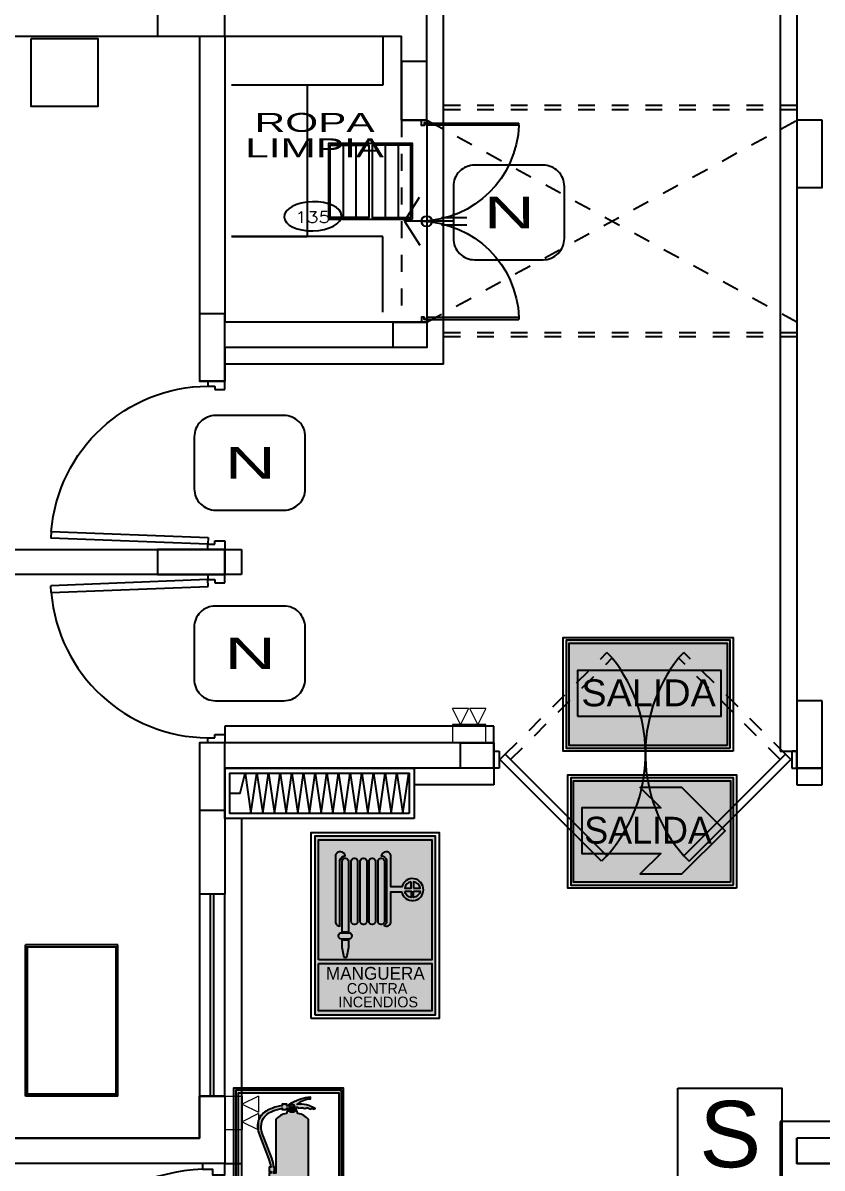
# Model space of a CAD drawing. Header units: millimetres. Extents: x 791 to 2661, y 209 to 602.
# Drawn here: x 1170.78 to 1175.53, y 485.25 to 492.06 of the extents above; entities that cross this region are included whole.
import ezdxf
from ezdxf.enums import TextEntityAlignment as Align

# ---------------------------------------------------------------- set-up
doc = ezdxf.new("R2010")
doc.units = ezdxf.units.MM
doc.header["$LTSCALE"] = 0.1
for name, pattern in [('DASHED2', [9.525, 6.35, -3.175]), ('HIDDEN', [9.525, 6.35, -3.175]), ('TRAZOS2', [0.375, 0.25, -0.125])]:
    doc.linetypes.add(name, pattern=pattern)
for name, color, linetype in [('01', 1, 'Continuous'), ('02', 8, 'Continuous'), ('03', 8, 'Continuous'), ('06', 1, 'Continuous'), ('1TEXTO-05', 5, 'Continuous'), ('BRIGADAS', 8, 'TRAZOS2'), ('CIRCUITO DE SALIDA', 8, 'Continuous'), ('COLUMNAS', 1, 'Continuous'), ('Equipamiento', 1, 'Continuous'), ('IE-ALUM', 4, 'Continuous'), ('LETRERO SEGURIDAD', 86, 'Continuous'), ('MARCO_FONDO_NEGRO', 7, 'Continuous'), ('N-AMB', 2, 'Continuous'), ('Pisos', 253, 'Continuous'), ('Proyecciones', 9, 'HIDDEN'), ('Puertas', 1, 'Continuous'), ('S LETRERO', 255, 'Continuous'), ('SEÑAL_FONDO_FIGURAS', 254, 'Continuous'), ('SEÑAL_FONDO_NEGRO', 7, 'Continuous'), ('SEÑAL_FONDO_ROJO', 242, 'Continuous'), ('SEÑAL_FONDO_VERDE', 86, 'Continuous'), ('SEÑALES', 1, 'Continuous'), ('señalizacion', 1, 'Continuous'), ('Ventana alta', 1, 'DASHED2')]:
    doc.layers.add(name, color=color, linetype=linetype)
doc.layers.add('layer2', color=2, linetype='Continuous', lineweight=20)
doc.layers.add('LINEA 01', color=8, linetype='Continuous', lineweight=13)
doc.styles.add('0', font='romans.SHX', dxfattribs={"width": 1.5})
doc.styles.add('franklin gothic medium', font='framd.ttf')
doc.styles.add('ROMANS', font='', dxfattribs={"oblique": 1, "height": 0.075})
doc.styles.add('TEXTO TITULOS', font='', dxfattribs={"height": 0.12})
doc.styles.get('ROMANS').set_extended_font_data('Arial')
doc.styles.get('TEXTO TITULOS').set_extended_font_data('Arial')

# ---------------------------------------------------------------- blocks, each defined once
blk = doc.blocks.new('A$C0E812A79')
at = {"layer": 'Puertas', "linetype": 'TRAZOS2', "ltscale": 3}
for p, q in [((0.0668, -0.0182, 0.005), (0.671, 0.5859, 0.005)), ((0.0986, -0.05, 0.005), (0.7028, 0.5541, 0.005)), ((1.7014, -0.05, 0.005), (1.0972, 0.5541, 0.005)), ((1.7332, -0.0182, 0.005), (1.129, 0.5859, 0.005))]:
    blk.add_line(p, q, dxfattribs=at)
at = {"layer": 'Puertas'}
for p, q in [((0.7028, 0.5541, 0.005), (0.671, 0.5859, 0.005)), ((1.0972, 0.5541, 0.005), (1.129, 0.5859, 0.005))]:
    blk.add_line(p, q, dxfattribs=at)
at = {"layer": 'Puertas', "ltscale": 3}
for p, q in [((0, -0.1), (0, 0)), ((0, 0), (0.03, 0)), ((0.03, 0), (0.03, -0.025)), ((1.8, 0), (1.77, 0)), ((1.77, 0), (1.77, -0.025)), ((1.8, -0.1), (1.8, 0)), ((0.03, -0.025), (0.03, -0.025)), ((0.03, -0.025), (0.03, -0.1)), ((0.035, -0.05, 0.005), (0.0668, -0.0182, 0.005)), ((0.6391, -0.6542, 0.005), (0.035, -0.05, 0.005)), ((0.0668, -0.0182, 0.005), (0.671, -0.6223, 0.005)), ((1.7332, -0.0182, 0.005), (1.129, -0.6223, 0.005)), ((1.1609, -0.6542, 0.005), (1.765, -0.05, 0.005)), ((1.765, -0.05, 0.005), (1.7332, -0.0182, 0.005)), ((1.77, -0.025), (1.77, -0.025)), ((1.77, -0.025), (1.77, -0.1)), ((0.03, -0.1), (0, -0.1)), ((1.77, -0.1), (1.8, -0.1)), ((0.671, -0.6223, 0.005), (0.6391, -0.6542, 0.005)), ((1.129, -0.6223, 0.005), (1.1609, -0.6542, 0.005))]:
    blk.add_line(p, q, dxfattribs=at)
at = {"layer": 'Puertas'}
for centre, start, end in [((-0.017, -0.0151, 0.015), 318.56511, 38.33834), ((1.817, -0.0151, 0.015), 141.66166, 221.43489)]:
    blk.add_arc(centre, 0.9176, start, end, dxfattribs=at)
blk = doc.blocks.new('A$C381B24D8')
at = {"layer": 'Puertas'}
blk.add_lwpolyline([(0.07, 0.1), (0.07, 0.95), (0.025, 0.95), (0.025, 0.1)], close=True, dxfattribs=at)
for points in [[(0, 0.1), (0.025, 0.1), (0.025, 0.055), (0.05, 0.055), (0.05, 0), (0, 0)], [(0.9, 0.1), (0.875, 0.1), (0.875, 0.055), (0.85, 0.055), (0.85, 0), (0.9, 0)]]:
    blk.add_lwpolyline(points, dxfattribs=at)
blk.add_arc((-0.0292, 0.0499), 0.9056, 3.1739, 83.7111, dxfattribs=at)
blk = doc.blocks.new('A$C75F00277')
at = {"layer": 'Puertas'}
for p, q in [((0, 0.95), (0, 1)), ((0, 1), (0.1, 1)), ((0.06, 0.97), (0.06, 0.95)), ((0.1, 0.97), (0.06, 0.97)), ((0.1, 1), (0.1, 0.97)), ((0.06, 0.95), (0, 0.95)), ((1.0317, 0.106), (0.0985, 0.07)), ((0.0985, 0.07), (0.1, 0.03)), ((1.0317, 0.106), (1.0333, 0.066)), ((0, 0.05), (0, 0)), ((0.06, 0.05), (0, 0.05)), ((0, 0), (0.1, 0)), ((0.06, 0.03), (0.06, 0.05)), ((0.1, 0.03), (0.06, 0.03)), ((0.1, 0.03), (1.0333, 0.066)), ((0.1, 0), (0.1, 0.03))]:
    blk.add_line(p, q, dxfattribs=at)
blk.add_arc((0.0923, 0.0274), 0.9427, 4.78175, 89.53472, dxfattribs=at)
blk = doc.blocks.new('puerta closet')
at = {"layer": 'Puertas'}
for p, q in [((1013.3278, 613.6709), (1013.3157, 613.6709)), ((1013.3157, 613.6709), (1013.3157, 613.121)), ((1013.3278, 613.1209), (1013.3278, 613.6709)), ((1014.4702, 613.1209), (1014.4702, 613.6709)), ((1014.4702, 613.6709), (1014.4823, 613.6709)), ((1014.4823, 613.6709), (1014.4823, 613.121)), ((1013.3278, 613.1209), (1013.3157, 613.1209)), ((1014.4702, 613.1209), (1014.4823, 613.1209))]:
    blk.add_line(p, q, dxfattribs=at)
for points in [[(1013.299, 613.6992), (1013.299, 613.6685), (1013.3141, 613.6685), (1013.3141, 613.6841), (1013.3293, 613.6841), (1013.3293, 613.6992)], [(1014.499, 613.6992), (1014.499, 613.6685), (1014.4838, 613.6685), (1014.4838, 613.6841), (1014.4687, 613.6841), (1014.4687, 613.6992)]]:
    blk.add_lwpolyline(points, close=True, dxfattribs=at)
for centre, start, end in [((1013.3063, 613.7134), 272.07734, 358.6307), ((1014.4917, 613.7134), 181.3693, 267.92266)]:
    blk.add_arc(centre, 0.5929, start, end, dxfattribs=at)
blk = doc.blocks.new('MA-48')
for p, q in [((-0.215, -0.0867), (0.215, -0.0867)), ((-0.215, -0.1633), (0.215, -0.1633)), ((-0.215, -0.3367), (0.215, -0.3367)), ((-0.215, -0.4133), (0.215, -0.4133))]:
    blk.add_line(p, q)
at = {"linetype": 'Continuous'}
for points in [[(0.225, 0), (-0.225, 0), (-0.225, -0.5), (0.225, -0.5)], [(0.215, -0.01), (-0.215, -0.01), (-0.215, -0.24), (0.215, -0.24)], [(-0.215, -0.49), (-0.215, -0.26), (0.215, -0.26), (0.215, -0.49)]]:
    blk.add_lwpolyline(points, close=True, dxfattribs=at)
blk = doc.blocks.new('A$C1A0C11C4')
at = {"layer": 'Equipamiento'}
blk.add_blockref('MA-48', (0.225, 0.5), dxfattribs=at)
blk = doc.blocks.new('A$C7EB27A5C')
at = {"layer": 'Equipamiento'}
for p, q in [((0, 0.55), (0.9, 0.55)), ((0, 0), (0, 0.55)), ((0.015, 0.55), (0.015, 0)), ((0.885, 0), (0.885, 0.55)), ((0.9, 0), (0.9, 0.55)), ((0.885, 0.54), (0.015, 0.54)), ((0, 0), (0.9, 0)), ((0.015, 0.01), (0.885, 0.01))]:
    blk.add_line(p, q, dxfattribs=at)
blk = doc.blocks.new('manguera contra incendios')
at = {"layer": 'SEÑAL_FONDO_FIGURAS'}
h = blk.add_hatch(color=7, dxfattribs=at)
h.paths.add_polyline_path([(760.957, 450.268), (759.542, 450.268), (759.542, 448.171), (760.957, 448.171)])
h.paths.add_polyline_path([(760.914, 448.814), (759.586, 448.814), (759.586, 450.225), (760.914, 450.225)], flags=16)
h.paths.add_polyline_path([(760.914, 448.771), (760.914, 448.215), (759.586, 448.215), (759.586, 448.771)], flags=16)
h = blk.add_hatch(color=7, dxfattribs=at)
h.paths.add_polyline_path([(760.563, 449.671), (760.435, 449.671), (760.435, 450.044, 0.776631), (760.322, 450.035, -0.320208), (760.385, 449.986), (760.385, 449.267, -0.215578), (760.357, 449.219, 0.507053), (760.435, 449.252), (760.435, 449.614), (760.562, 449.614, 8.922745)])
h.paths.add_polyline_path([(760.597, 449.623), (760.675, 449.623), (760.675, 449.548, -0.322484)], flags=16)
h.paths.add_polyline_path([(760.597, 449.656, -0.322484), (760.675, 449.731), (760.675, 449.656)], flags=16)
h.paths.add_polyline_path([(760.702, 449.623), (760.779, 449.623, -0.322484), (760.702, 449.548)], flags=16)
h.paths.add_polyline_path([(760.702, 449.656), (760.702, 449.731, -0.322484), (760.779, 449.656)], flags=16)
h.paths.add_polyline_path([(760.36, 449.973, 0.414214), (760.326, 450.008), (760.319, 450.008, 0.414214), (760.284, 449.973), (760.284, 449.265, 0.414214), (760.319, 449.23), (760.326, 449.23, 0.414214), (760.36, 449.265)])
h.paths.add_polyline_path([(760.255, 449.973, 0.414214), (760.22, 450.008), (760.214, 450.008, 0.414214), (760.179, 449.973), (760.179, 449.265, 0.414214), (760.214, 449.23), (760.22, 449.23, 0.414214), (760.255, 449.265)])
h.paths.add_polyline_path([(760.152, 449.973, 0.414214), (760.117, 450.008), (760.111, 450.008, 0.414214), (760.076, 449.973), (760.076, 449.265, 0.414214), (760.111, 449.23), (760.117, 449.23, 0.414214), (760.152, 449.265)])
h.paths.add_polyline_path([(760.045, 449.973, 0.414214), (760.01, 450.008), (760.003, 450.008, 0.414214), (759.969, 449.973), (759.969, 449.265, 0.414214), (760.003, 449.23), (760.01, 449.23, 0.414214), (760.045, 449.265)])
h.paths.add_polyline_path([(759.938, 449.973, 0.414214), (759.903, 450.008), (759.896, 450.008, 0.414214), (759.862, 449.973), (759.862, 449.142), (759.938, 449.142)])
h.paths.add_polyline_path([(759.837, 449.986, -0.320208), (759.9, 450.035, 0.776631), (759.786, 450.044), (759.786, 449.252, 0.342223), (759.837, 449.212)])
h.paths.add_polyline_path([(759.975, 449.093), (759.975, 449.1, 0.414214), (759.94, 449.134), (759.857, 449.134, 0.414214), (759.822, 449.1), (759.822, 449.093, 0.414214), (759.857, 449.058), (759.94, 449.058, 0.414214)])
h.paths.add_polyline_path([(759.938, 449.052), (759.862, 449.052), (759.862, 448.962), (759.886, 448.844), (759.913, 448.844), (759.938, 448.962)])
at = {"layer": 'SEÑAL_FONDO_ROJO'}
h = blk.add_hatch(color=254, dxfattribs=at)
h.paths.add_polyline_path([(760.914, 450.225), (759.586, 450.225), (759.586, 448.814), (760.914, 448.814)])
h.paths.add_polyline_path([(760.435, 450.044), (760.435, 449.671), (760.563, 449.671, -8.922745), (760.562, 449.614), (760.435, 449.614), (760.435, 449.252, -0.507053), (760.357, 449.219, 0.215578), (760.385, 449.267), (760.385, 449.986, 0.320208), (760.322, 450.035, -0.776631)], flags=16)
h.paths.add_polyline_path([(760.36, 449.973), (760.36, 449.265, -0.414214), (760.326, 449.23), (760.319, 449.23, -0.414214), (760.284, 449.265), (760.284, 449.973, -0.414214), (760.319, 450.008), (760.326, 450.008, -0.414214)], flags=16)
h.paths.add_polyline_path([(760.675, 449.731), (760.675, 449.656), (760.597, 449.656, -0.322484)], flags=0)
h.paths.add_polyline_path([(760.702, 449.731, -0.322484), (760.779, 449.656), (760.702, 449.656)], flags=0)
h.paths.add_polyline_path([(760.255, 449.973), (760.255, 449.265, -0.414214), (760.22, 449.23), (760.214, 449.23, -0.414214), (760.179, 449.265), (760.179, 449.973, -0.414214), (760.214, 450.008), (760.22, 450.008, -0.414214)], flags=16)
h.paths.add_polyline_path([(760.675, 449.623), (760.675, 449.548, -0.322484), (760.597, 449.623)], flags=0)
h.paths.add_polyline_path([(760.702, 449.623), (760.779, 449.623, -0.322484), (760.702, 449.548)], flags=0)
h.paths.add_polyline_path([(760.152, 449.973), (760.152, 449.265, -0.414214), (760.117, 449.23), (760.111, 449.23, -0.414214), (760.076, 449.265), (760.076, 449.973, -0.414214), (760.111, 450.008), (760.117, 450.008, -0.414214)], flags=16)
h.paths.add_polyline_path([(760.045, 449.973), (760.045, 449.265, -0.414214), (760.01, 449.23), (760.003, 449.23, -0.414214), (759.969, 449.265), (759.969, 449.973, -0.414214), (760.003, 450.008), (760.01, 450.008, -0.414214)], flags=16)
h.paths.add_polyline_path([(759.938, 449.973), (759.938, 449.142), (759.862, 449.142), (759.862, 449.973, -0.414214), (759.896, 450.008), (759.903, 450.008, -0.414214)], flags=16)
h.paths.add_polyline_path([(759.9, 450.035, 0.320208), (759.837, 449.986), (759.837, 449.212, -0.342223), (759.786, 449.252), (759.786, 450.044, -0.776631)], flags=16)
h.paths.add_polyline_path([(759.975, 449.1), (759.975, 449.093, -0.414214), (759.94, 449.058), (759.857, 449.058, -0.414214), (759.822, 449.093), (759.822, 449.1, -0.414214), (759.857, 449.134), (759.94, 449.134, -0.414214)], flags=16)
h.paths.add_polyline_path([(759.938, 449.052), (759.938, 448.962), (759.913, 448.844), (759.886, 448.844), (759.862, 448.962), (759.862, 449.052)], flags=16)
blk.add_hatch(color=254, dxfattribs=at).paths.add_polyline_path([(760.914, 448.771), (759.586, 448.771), (759.586, 448.215), (760.914, 448.215)])
at = {"layer": 'MARCO_FONDO_NEGRO', "color": 7}
blk.add_lwpolyline([(759.499, 448.128), (759.499, 450.312), (761.001, 450.312), (761.001, 448.128)], close=True, dxfattribs=at)
at = {"layer": 'SEÑAL_FONDO_FIGURAS', "color": 7}
blk.add_line((759.896, 450.008), (759.903, 450.008), dxfattribs=at)
for points in [[(759.542, 448.171), (760.957, 448.171), (760.957, 450.268), (759.542, 450.268)], [(759.586, 448.814), (759.586, 450.225), (760.914, 450.225), (760.914, 448.814)], [(759.586, 448.814), (759.586, 450.225), (760.914, 450.225), (760.914, 448.814)], [(759.938, 449.052), (759.938, 448.962), (759.913, 448.844), (759.886, 448.844), (759.862, 448.962), (759.862, 449.052)], [(759.586, 448.771), (760.914, 448.771), (760.914, 448.215), (759.586, 448.215)], [(759.586, 448.771), (760.914, 448.771), (760.914, 448.215), (759.586, 448.215)]]:
    blk.add_lwpolyline(points, close=True, dxfattribs=at)
for points in [[(759.837, 449.986, -0.320208), (759.9, 450.035, 0.776631), (759.786, 450.044), (759.786, 449.252, 0.342223), (759.837, 449.212)], [(760.003, 450.008), (760.01, 450.008, -0.414214), (760.045, 449.973), (760.045, 449.265, -0.414214), (760.01, 449.23), (760.003, 449.23, -0.414214), (759.969, 449.265), (759.969, 449.973, -0.414214)], [(760.111, 450.008), (760.117, 450.008, -0.414214), (760.152, 449.973), (760.152, 449.265, -0.414214), (760.117, 449.23), (760.111, 449.23, -0.414214), (760.076, 449.265), (760.076, 449.973, -0.414214)], [(760.214, 450.008), (760.22, 450.008, -0.414214), (760.255, 449.973), (760.255, 449.265, -0.414214), (760.22, 449.23), (760.214, 449.23, -0.414214), (760.179, 449.265), (760.179, 449.973, -0.414214)], [(760.319, 450.008), (760.326, 450.008, -0.414214), (760.36, 449.973), (760.36, 449.265, -0.414214), (760.326, 449.23), (760.319, 449.23, -0.414214), (760.284, 449.265), (760.284, 449.973, -0.414214)], [(760.675, 449.731, 0.322484), (760.597, 449.656), (760.675, 449.656)], [(760.702, 449.656), (760.779, 449.656, 0.322484), (760.702, 449.731)], [(760.597, 449.623), (760.675, 449.623), (760.675, 449.548, -0.322484)], [(760.702, 449.623), (760.779, 449.623, -0.322484), (760.702, 449.548)], [(759.975, 449.1), (759.975, 449.093, -0.414214), (759.94, 449.058), (759.857, 449.058, -0.414214), (759.822, 449.093), (759.822, 449.1, -0.414214), (759.857, 449.134), (759.94, 449.134, -0.414214)]]:
    blk.add_lwpolyline(points, format="xyb", close=True, dxfattribs=at)
for points in [[(759.903, 450.008, -0.414214), (759.938, 449.973), (759.938, 449.142), (759.862, 449.142), (759.862, 449.973)], [(760.562, 449.614, 8.922745), (760.563, 449.671), (760.435, 449.671), (760.435, 450.044, 0.776631), (760.322, 450.035, -0.320208), (760.385, 449.986), (760.385, 449.267, -0.215578), (760.357, 449.219, 0.507053), (760.435, 449.252), (760.435, 449.614), (760.563, 449.614)]]:
    blk.add_lwpolyline(points, format="xyb", dxfattribs=at)
blk.add_arc((759.896, 449.973), 0.0346, 90, 180, dxfattribs=at)
at = {"layer": 'SEÑAL_FONDO_FIGURAS', "color": 7, "style": 'franklin gothic medium'}
for s, height, p in [('MANGUERA', 0.1501, (759.673, 448.582)), ('CONTRA', 0.1258, (759.918, 448.417)), ('INCENDIOS', 0.1258, (759.819, 448.258))]:
    blk.add_text(s, height=height, dxfattribs=at).set_placement(p)
blk = doc.blocks.new('SAL4')
at = {"layer": 'SEÑAL_FONDO_FIGURAS'}
h = blk.add_hatch(color=256, dxfattribs=at)
h.paths.add_polyline_path([(845.8129, 731.0212), (845.8129, 731.4968), (846.5341, 731.4968), (846.5341, 731.0212)])
h.paths.add_polyline_path([(846.5211, 731.0343), (846.5211, 731.4837), (845.8259, 731.4837), (845.8259, 731.0343)], flags=16)
h.paths.add_polyline_path([(846.3999, 731.1488), (845.9025, 731.1488), (845.9025, 731.3815), (846.3999, 731.3815)], flags=8)
blk.add_hatch(color=256, dxfattribs=at).paths.add_polyline_path([(846.4952, 731.3638), (845.8624, 731.3638), (845.8624, 731.1627), (846.4952, 731.1627)])
at = {"layer": 'SEÑAL_FONDO_VERDE'}
h = blk.add_hatch(color=256, dxfattribs=at)
h.paths.add_polyline_path([(846.5211, 731.4837), (845.8259, 731.4837), (845.8259, 731.0343), (846.5211, 731.0343)])
h.paths.add_polyline_path([(846.4952, 731.3638), (846.4952, 731.1627), (845.8624, 731.1627), (845.8624, 731.3638)], flags=16)
at = {"layer": 'MARCO_FONDO_NEGRO'}
blk.add_lwpolyline([(846.5471, 731.0082), (845.7999, 731.0082), (845.7999, 731.5098), (846.5471, 731.5098)], close=True, dxfattribs=at)
at = {"layer": 'SEÑAL_FONDO_FIGURAS'}
blk.add_lwpolyline([(846.5341, 731.0212), (846.5341, 731.4968), (845.8129, 731.4968), (845.8129, 731.0212)], close=True, dxfattribs=at)
at = {"layer": 'SEÑAL_FONDO_NEGRO'}
blk.add_lwpolyline([(846.5211, 731.0343), (845.8259, 731.0343), (845.8259, 731.4837), (846.5211, 731.4837)], close=True, dxfattribs=at)
at = {"layer": 'SEÑAL_FONDO_VERDE'}
blk.add_lwpolyline([(845.8624, 731.1627), (846.4952, 731.1627), (846.4952, 731.3638), (845.8624, 731.3638)], close=True, dxfattribs=at)
at = {"layer": 'SEÑAL_FONDO_VERDE', "style": 'franklin gothic medium', "width": 1.05}
blk.add_text('SALIDA', height=0.11849, dxfattribs=at).set_placement((845.8794, 731.2063))
blk = doc.blocks.new('A$C4F586106')
at = {"layer": 'SEÑAL_FONDO_FIGURAS'}
h = blk.add_hatch(color=256, dxfattribs=at)
h.paths.add_polyline_path([(1.092, 0.238), (0.029, 0.238), (0.029, 1.85), (1.092, 1.85)])
h.paths.add_polyline_path([(1.063, 1.821), (0.058, 1.821), (0.058, 0.267), (1.063, 0.267)], flags=16)
h.paths.add_polyline_path([(0.807, 1.55), (0.807, 0.438), (0.287, 0.438), (0.287, 1.55)], flags=8)
blk.add_hatch(color=256, dxfattribs=at).paths.add_polyline_path([(0.553, 1.768), (0.126, 1.339), (0.126, 0.925), (0.327, 1.132), (0.327, 0.349), (0.553, 0.349), (0.778, 0.349), (0.778, 1.132), (0.979, 0.925), (0.979, 1.339)])
at = {"layer": 'SEÑAL_FONDO_VERDE'}
h = blk.add_hatch(color=256, dxfattribs=at)
h.paths.add_polyline_path([(0.058, 0.267), (0.058, 1.821), (1.063, 1.821), (1.063, 0.267)])
h.paths.add_polyline_path([(0.327, 0.349), (0.553, 0.349), (0.778, 0.349), (0.778, 1.132), (0.979, 0.925), (0.979, 1.339), (0.553, 1.768), (0.126, 1.339), (0.126, 0.925), (0.327, 1.132)], flags=16)
at = {"layer": 'MARCO_FONDO_NEGRO'}
blk.add_lwpolyline([(1.121, 1.879), (1.121, 0.209), (0, 0.209), (0, 1.879)], close=True, dxfattribs=at)
at = {"layer": 'SEÑAL_FONDO_FIGURAS'}
blk.add_lwpolyline([(1.092, 1.85), (0.029, 1.85), (0.029, 0.238), (1.092, 0.238)], close=True, dxfattribs=at)
at = {"layer": 'SEÑAL_FONDO_NEGRO'}
blk.add_lwpolyline([(1.063, 1.821), (1.063, 0.267), (0.058, 0.267), (0.058, 1.821)], close=True, dxfattribs=at)
at = {"layer": 'SEÑAL_FONDO_VERDE'}
for points in [[(1.063, 1.821), (1.063, 0.267), (0.058, 0.267), (0.058, 1.821)], [(0.553, 0.349), (0.778, 0.349), (0.778, 1.132), (0.979, 0.925), (0.979, 1.339), (0.553, 1.768), (0.126, 1.339), (0.126, 0.925), (0.327, 1.132), (0.327, 0.349)], [(0.553, 0.349), (0.778, 0.349), (0.778, 1.132), (0.979, 0.925), (0.979, 1.339), (0.553, 1.768), (0.126, 1.339), (0.126, 0.925), (0.327, 1.132), (0.327, 0.349)]]:
    blk.add_lwpolyline(points, close=True, dxfattribs=at)
at = {"layer": 'SEÑAL_FONDO_VERDE', "style": 'franklin gothic medium'}
blk.add_text('SALIDA', height=0.2658, rotation=90, dxfattribs=at).set_placement((0.681, 0.372))
blk = doc.blocks.new('SEG')
at = {"layer": 'LETRERO SEGURIDAD'}
h = blk.add_hatch(color=2, dxfattribs=at)
h.dxf.hatch_style = 2
h.paths.add_polyline_path([(0.276, 1.037), (0, 1.037), (0, 0.651)])
h = blk.add_hatch(color=2, dxfattribs=at)
h.dxf.hatch_style = 2
h.paths.add_polyline_path([(0.592, 0.894), (0.695, 1.037), (0.479, 1.037), (0.377, 0.894)])
h = blk.add_hatch(color=2, dxfattribs=at)
h.dxf.hatch_style = 2
h.paths.add_polyline_path([(0.996, 0.894), (1.098, 1.037), (0.898, 1.037), (0.795, 0.894)])
h = blk.add_hatch(color=2, dxfattribs=at)
h.dxf.hatch_style = 2
h.paths.add_polyline_path([(1.411, 0.894), (1.514, 1.037), (1.302, 1.037), (1.199, 0.894)])
h = blk.add_hatch(color=2, dxfattribs=at)
h.dxf.hatch_style = 2
h.paths.add_polyline_path([(1.441, 0.274), (1.723, 0.669), (1.723, 1.037), (1.717, 1.037), (1.441, 0.651)])
h = blk.add_hatch(color=2, dxfattribs=at)
h.dxf.hatch_style = 2
h.paths.add_polyline_path([(0, 0.367), (0, 0.066), (0.242, 0.405), (0.242, 0.706)])
h = blk.add_hatch(color=2, dxfattribs=at)
h.dxf.hatch_style = 2
h.paths.add_polyline_path([(1.448, 0), (1.723, 0), (1.723, 0.385)])
h = blk.add_hatch(color=2, dxfattribs=at)
h.dxf.hatch_style = 2
h.paths.add_polyline_path([(0.518, 0.226), (0.318, 0.226), (0.156, 0), (0.357, 0)])
h = blk.add_hatch(color=2, dxfattribs=at)
h.dxf.hatch_style = 2
h.paths.add_polyline_path([(0.56, 0), (0.772, 0), (0.934, 0.226), (0.721, 0.226)])
h = blk.add_hatch(color=2, dxfattribs=at)
h.dxf.hatch_style = 2
h.paths.add_polyline_path([(0.976, 0), (1.245, 0), (1.406, 0.226), (1.137, 0.226)])
at = {"layer": 'LETRERO SEGURIDAD', "color": 2}
for p, q in [((0, 1.143), (1.723, 1.143)), ((0, 1.037), (0.276, 1.037)), ((0.276, 1.037), (0, 0.651)), ((0.479, 1.037), (0.377, 0.894)), ((0.479, 1.037), (0.695, 1.037)), ((0.695, 1.037), (0.592, 0.894)), ((0.898, 1.037), (0.795, 0.894)), ((0.898, 1.037), (1.098, 1.037)), ((1.098, 1.037), (0.996, 0.894)), ((1.302, 1.037), (1.199, 0.894)), ((1.302, 1.037), (1.514, 1.037)), ((1.514, 1.037), (1.411, 0.894)), ((1.717, 1.037), (1.441, 0.651)), ((1.717, 1.037), (1.723, 1.037)), ((0.242, 0.706), (0, 0.367)), ((1.723, 0.669), (1.441, 0.274)), ((0.242, 0.405), (0, 0.066)), ((1.723, 0.385), (1.448, 0)), ((0.318, 0.226), (0.156, 0)), ((0.518, 0.226), (0.357, 0)), ((0.721, 0.226), (0.56, 0)), ((0.934, 0.226), (0.772, 0)), ((1.137, 0.226), (0.976, 0)), ((1.406, 0.226), (1.245, 0))]:
    blk.add_line(p, q, dxfattribs=at)
for points in [[(0, 2.679), (1.723, 2.679), (1.723, 0), (0, 0)], [(0.242, 0.894), (1.441, 0.894), (1.441, 0.226), (0.242, 0.226)]]:
    blk.add_lwpolyline(points, close=True, dxfattribs=at)
at = {"layer": 'LINEA 01', "color": 2, "char_height": 0.14898, "width": 3.73895, "attachment_point": 1}
for s, insert in [('{\\fSwis721 Cn BT|b0|i0|c0|p34;ZONA SEGURA}', (0.273, 0.863)), ('{\\fSwis721 Cn BT|b0|i0|c0|p34;EN CASO}', (0.526, 0.654)), ('{\\fSwis721 Cn BT|b0|i0|c0|p34;DE SISMOS}', (0.415, 0.447))]:
    blk.add_mtext(s, dxfattribs=dict(at, insert=insert))
at = {"layer": 'S LETRERO', "color": 2, "style": 'TEXTO TITULOS'}
blk.add_text('S', height=1.101, dxfattribs=at).set_placement((0.356, 1.365))
blk = doc.blocks.new('A$C4DE02C67')
at = {"layer": 'SEÑALES', "color": 2}
blk.add_lwpolyline([(0.0844, 0), (0.3556, 0, 0.414214), (0.4399, 0.0844), (0.4399, 0.2906, 0.414214), (0.3556, 0.375), (0.0844, 0.375, 0.414214), (0, 0.2906), (0, 0.0844, 0.414214)], format="xyb", close=True, dxfattribs=at)
at = {"layer": 'SEÑALES', "color": 2, "style": 'ROMANS', "width": 1.6}
blk.add_attdef('N', text='', height=0.125, dxfattribs=at).set_placement((0.2219, 0.1875), align=Align.MIDDLE_CENTER)
blk = doc.blocks.new('A$C19FD3893')
at = {"layer": 'SEÑALES', "color": 2}
blk.add_blockref('A$C4DE02C67', (-0.22, -0.375), dxfattribs=at).add_auto_attribs({'N': 'N'})
blk = doc.blocks.new('LUZ EMERG DUO')
at = {"layer": 'layer2'}
for p, q in [((-0.1, 0.2), (-0.004, 0.2)), ((-0.1, 0.2), (-0.052, 0.104)), ((-0.052, 0.104), (-0.004, 0.2)), ((0.004, 0.2), (0.1, 0.2)), ((0.004, 0.2), (0.052, 0.104)), ((0.052, 0.104), (0.1, 0.2)), ((-0.1, 0.104), (0.1, 0.104)), ((-0.1, 0), (-0.1, 0.104)), ((0.1, 0.104), (0.1, 0)), ((0.1, 0), (-0.1, 0))]:
    blk.add_line(p, q, dxfattribs=at)
blk = doc.blocks.new('A$C039A1BB8')
at = {"layer": 'SEÑAL_FONDO_FIGURAS'}
h = blk.add_hatch(color=7, dxfattribs=at)
h.paths.add_polyline_path([(2.253, -0.048), (-0.062, -0.048), (-0.062, -2.353), (2.253, -2.353)])
h.paths.add_polyline_path([(2.193, -2.293), (-0.002, -2.293), (-0.002, -0.107), (2.193, -0.107)], flags=16)
h.paths.add_polyline_path([(1.533, -2.042, -0.414214), (1.391, -2.185), (0.956, -2.185, -0.414214), (0.813, -2.042), (0.813, -1.968), (0.669, -1.968), (0.669, -1.869), (0.704, -1.869), (0.704, -1.83), (0.672, -1.83), (0.672, -1.733), (0.707, -1.733, 0.083884), (0.652, -1.544), (0.441, -0.988, -0.214308), (0.466, -0.635, -0.167733), (0.703, -0.459, -0.097156), (0.957, -0.386), (0.957, -0.353), (1.054, -0.353), (1.054, -0.386), (1.087, -0.386, -0.303754), (1.174, -0.327, -0.115313), (1.572, -0.203), (1.574, -0.233, 0.177163), (1.283, -0.362, -0.189272), (1.675, -0.451), (1.641, -0.461, 0.309273), (1.607, -0.45), (1.559, -0.464, 0.291679), (1.496, -0.436), (1.45, -0.449, 0.202341), (1.367, -0.432), (1.321, -0.444, 0.390383), (1.269, -0.422, -0.914616), (1.081, -0.439), (1.054, -0.439), (1.054, -0.472), (0.957, -0.472), (0.957, -0.444, 0.074097), (0.745, -0.507, 0.17086), (0.525, -0.694, 0.207162), (0.55, -1.081), (0.73, -1.54, -0.083589), (0.764, -1.733), (0.789, -1.733), (0.789, -1.83), (0.762, -1.83), (0.762, -1.869), (0.813, -1.869), (0.813, -0.694, -0.204768), (1.046, -0.556, 0.117351), (1.081, -0.474, 0.582578), (1.267, -0.477, 0.113638), (1.301, -0.556, -0.204768), (1.533, -0.694)], flags=0)
h.paths.add_polyline_path([(1.192, -0.482), (1.174, -0.393), (1.156, -0.482, -6.735071)], flags=0)
at = {"layer": 'MARCO_FONDO_NEGRO'}
blk.add_lwpolyline([(-0.11, -2.4), (2.3, -2.4), (2.3, 0), (-0.11, 0)], close=True, dxfattribs=at)
at = {"layer": 'SEÑAL_FONDO_FIGURAS'}
for points in [[(-0.062, -2.353), (2.253, -2.353), (2.253, -0.048), (-0.062, -0.048)], [(-0.002, -2.293), (-0.002, -0.107), (2.193, -0.107), (2.193, -2.293)]]:
    blk.add_lwpolyline(points, close=True, dxfattribs=at)
for points in [[(1.081, -0.474, -0.117351), (1.046, -0.556, 0.204768), (0.813, -0.694), (0.813, -1.869), (0.762, -1.869), (0.762, -1.83), (0.789, -1.83), (0.789, -1.733), (0.764, -1.733, 0.083589), (0.73, -1.54), (0.55, -1.081, -0.207162), (0.525, -0.694, -0.17086), (0.745, -0.507, -0.074097), (0.957, -0.444), (0.957, -0.472), (1.054, -0.472), (1.054, -0.439), (1.081, -0.439, 0.914616), (1.269, -0.422, -0.390383), (1.321, -0.444), (1.367, -0.432, -0.202341), (1.45, -0.449), (1.496, -0.436, -0.291679), (1.559, -0.464), (1.607, -0.45, -0.309273), (1.641, -0.461), (1.675, -0.451, 0.189272), (1.283, -0.362, -0.177163), (1.574, -0.233), (1.572, -0.203, 0.115313), (1.174, -0.327, 0.303754), (1.087, -0.386), (1.054, -0.386), (1.054, -0.353), (0.957, -0.353), (0.957, -0.386, 0.097156), (0.703, -0.459, 0.167733), (0.466, -0.635, 0.214308), (0.441, -0.988), (0.652, -1.544, -0.083884), (0.707, -1.733), (0.672, -1.733), (0.672, -1.83), (0.704, -1.83), (0.704, -1.869), (0.669, -1.869), (0.669, -1.968), (0.813, -1.968), (0.813, -2.042, 0.414214), (0.956, -2.185), (1.391, -2.185, 0.414214), (1.533, -2.042), (1.533, -0.694, 0.204768), (1.301, -0.556, -0.113638), (1.267, -0.477, -0.582578)], [(1.174, -0.393), (1.192, -0.482, 6.735071), (1.156, -0.482)]]:
    blk.add_lwpolyline(points, format="xyb", close=True, dxfattribs=at)
blk = doc.blocks.new('matafuegos')
at = {"layer": 'señalizacion', "ltscale": 0.15, "xscale": 0.2710799999999836, "yscale": 0.2710799999999836, "zscale": 0.2710799999999836, "rotation": 90}
blk.add_blockref('A$C039A1BB8', (1280.5922, 513.7523), dxfattribs=at)

msp = doc.modelspace()

# ---------------------------------------------------------------- linework, layer by layer
at = {"layer": '01'}
for p, q in [((1173.3445, 490.8791), (1173.0491, 490.8791)), ((1171.8964, 485.6791), (1171.8964, 486.8791)), ((1171.9164, 485.6791), (1171.9164, 486.8791))]:
    msp.add_line(p, q, dxfattribs=at)
at = {"layer": '02'}
for p, q in [((1173.1814, 491.4791), (1173.1814, 490.2791)), ((1171.8314, 486.8791), (1171.8314, 485.6791)), ((1171.9814, 485.6791), (1171.9814, 486.8791))]:
    msp.add_line(p, q, dxfattribs=at)
at = {"layer": '02', "linetype": 'Continuous'}
msp.add_lwpolyline([(1173.0764, 487.3591), (1172.0114, 487.3591), (1172.0114, 487.5991), (1173.0764, 487.5991)], close=True, dxfattribs=at)
msp.add_lwpolyline([(1172.0114, 487.4791), (1172.0738, 487.4791), (1172.1016, 487.5991), (1172.1371, 487.3591), (1172.1711, 487.5991), (1172.2066, 487.3591), (1172.2405, 487.5991), (1172.2761, 487.3591), (1172.31, 487.5991), (1172.3455, 487.3591), (1172.3795, 487.5991), (1172.415, 487.3591), (1172.449, 487.5991), (1172.4845, 487.3591), (1172.5184, 487.5991), (1172.554, 487.3591), (1172.5879, 487.5991), (1172.6234, 487.3591), (1172.6574, 487.5991), (1172.6929, 487.3591), (1172.7269, 487.5991), (1172.7624, 487.3591), (1172.7964, 487.5991), (1172.8319, 487.3591), (1172.8658, 487.5991), (1172.9013, 487.3591), (1172.9353, 487.5991), (1172.9708, 487.3591), (1173.0048, 487.5991), (1173.0403, 487.3591), (1173.0743, 487.5991)], dxfattribs=at)
at = {"layer": '02'}
msp.add_circle((1173.1814, 490.8791), 0.0311, dxfattribs=at)
at = {"layer": '03'}
for p, q in [((1173.0491, 490.8791), (1173.1388, 491.0221)), ((1173.0491, 490.8791), (1173.1399, 490.7369)), ((1173.4196, 490.8999), (1173.2696, 490.9002)), ((1173.4195, 490.8558), (1173.2695, 490.8561))]:
    msp.add_line(p, q, dxfattribs=at)
at = {"layer": '03', "linetype": 'Continuous'}
msp.add_lwpolyline([(1173.1064, 487.3291), (1171.9814, 487.3291), (1171.9814, 487.6291), (1173.1064, 487.6291), (1173.1064, 487.3291)], dxfattribs=at)
at = {"layer": '06'}
for p, q in [((1175.3814, 494.2791), (1175.3814, 487.6291)), ((1173.1814, 491.4791), (1173.1814, 493.3291)), ((1166.4314, 491.9791), (1171.8314, 491.9791)), ((1171.8314, 491.9791), (1171.8314, 489.9291)), ((1171.9814, 491.9791), (1171.9814, 490.2791)), ((1171.9814, 491.9791), (1173.0314, 491.9791)), ((1173.0314, 491.4791), (1173.0314, 491.9791)), ((1173.1814, 491.4791), (1173.0314, 491.4791)), ((1173.1814, 490.2791), (1171.9814, 490.2791)), ((1173.1814, 490.2791), (1173.1814, 490.1291)), ((1171.9814, 490.1291), (1171.9814, 489.9291)), ((1173.1814, 490.1291), (1171.9814, 490.1291)), ((1171.9814, 489.9291), (1171.8314, 489.9291)), ((1166.4314, 488.9291), (1171.9814, 488.9291)), ((1171.9814, 488.9291), (1171.9814, 488.7791)), ((1171.9814, 488.7791), (1167.9314, 488.7791)), ((1171.8314, 487.7791), (1171.8314, 486.8791)), ((1173.5814, 487.7791), (1171.8314, 487.7791)), ((1173.5814, 487.6291), (1173.5814, 487.7791)), ((1171.9814, 487.6291), (1171.9814, 486.8791)), ((1173.5814, 487.6291), (1171.9814, 487.6291)), ((1175.5314, 487.6291), (1175.3814, 487.6291)), ((1171.9814, 486.8791), (1171.8314, 486.8791)), ((1171.8314, 485.6791), (1171.8314, 485.4291)), ((1171.9814, 485.6791), (1171.8314, 485.6791)), ((1171.9814, 485.6791), (1171.9814, 485.2791)), ((1171.8314, 485.4291), (1167.9314, 485.4291)), ((1178.3814, 485.4291), (1175.3814, 485.4291)), ((1175.3814, 485.2791), (1175.3814, 485.4291)), ((1171.9814, 485.2791), (1167.7814, 485.2791)), ((1178.3814, 485.2791), (1175.3814, 485.2791))]:
    msp.add_line(p, q, dxfattribs=at)
at = {"layer": 'COLUMNAS', "ltscale": 0.15}
for points in [[(1171.9814, 491.9791), (1171.9814, 492.1291), (1171.5814, 492.1291), (1171.5814, 491.9791)], [(1173.0314, 491.4791), (1173.1814, 491.4791), (1173.1814, 491.8291), (1173.0314, 491.8291)], [(1175.5314, 491.4791), (1175.3814, 491.4791), (1175.3814, 491.0791), (1175.5314, 491.0791)], [(1171.9814, 490.3291), (1171.8314, 490.3291), (1171.8314, 489.9291), (1171.9814, 489.9291)], [(1173.1814, 490.2791), (1173.1814, 490.1291), (1172.9814, 490.1291), (1172.9814, 490.2791)], [(1171.9814, 488.7791), (1171.9814, 488.9291), (1171.5814, 488.9291), (1171.5814, 488.7791)], [(1175.5314, 488.0291), (1175.3814, 488.0291), (1175.3814, 487.6291), (1175.5314, 487.6291)], [(1171.9814, 487.7791), (1171.8314, 487.7791), (1171.8314, 487.3791), (1171.9814, 487.3791)], [(1173.5814, 487.7791), (1173.5814, 487.6291), (1173.3814, 487.6291), (1173.3814, 487.7791)], [(1167.9314, 485.6791), (1167.9314, 485.4291), (1171.8314, 485.4291), (1171.8314, 485.6791), (1171.9814, 485.6791), (1171.9814, 485.2792), (1167.7814, 485.2792), (1167.7814, 485.6791)], [(1175.3814, 485.4291), (1175.3814, 485.2791), (1175.7814, 485.2791), (1175.7814, 485.4291)]]:
    msp.add_lwpolyline(points, close=True, dxfattribs=at)
at = {"layer": 'Equipamiento'}
for p, q in [((1172.9216, 491.9791), (1172.9216, 491.6884)), ((1172.9216, 491.6884), (1172.0216, 491.6884)), ((1172.4716, 491.6884), (1172.4716, 490.7884)), ((1172.0216, 490.7884), (1172.4716, 490.7884)), ((1172.9216, 490.7884), (1172.0216, 490.7884)), ((1172.9216, 490.3384), (1172.9216, 490.7884))]:
    msp.add_line(p, q, dxfattribs=at)
msp.add_lwpolyline([(1170.8293, 491.9632), (1170.8293, 491.5632), (1171.2293, 491.5632), (1171.2293, 491.9632)], close=True, dxfattribs=at)
at = {"layer": 'N-AMB', "ltscale": 0.5, "extrusion": (0, 0, -1)}
msp.add_ellipse((1172.5045, 490.9087), major_axis=(-0.1707, -0.0044), ratio=0.506987, dxfattribs=at)
at = {"layer": 'Pisos'}
for p, q in [((1175.2814, 494.2791), (1175.2814, 487.7292)), ((1173.2814, 490.0291), (1173.2814, 493.1291)), ((1173.2814, 490.0291), (1171.9814, 490.0291)), ((1171.9814, 488.9291), (1172.0814, 488.9291)), ((1172.0814, 488.9291), (1172.0814, 488.7791)), ((1172.0814, 488.7791), (1171.9814, 488.7791)), ((1173.5814, 487.8791), (1171.9814, 487.8791)), ((1171.9814, 487.8791), (1171.9814, 487.7791)), ((1173.5814, 487.7791), (1173.5814, 487.8791)), ((1175.2814, 487.7292), (1175.3814, 487.7292)), ((1173.5814, 487.6291), (1173.5814, 487.5291)), ((1175.3814, 487.6291), (1175.3814, 487.5291)), ((1175.5314, 487.5291), (1175.5314, 487.6291)), ((1173.5814, 487.5291), (1173.1064, 487.5291)), ((1175.3814, 487.5291), (1175.5314, 487.5291)), ((1172.0814, 487.3291), (1172.0814, 485.2791)), ((1175.2814, 485.5291), (1175.2814, 477.1791)), ((1178.3814, 485.5291), (1175.2814, 485.5291)), ((1171.9814, 485.2791), (1172.0814, 485.2791)), ((1172.0814, 485.2791), (1172.0814, 484.1791))]:
    msp.add_line(p, q, dxfattribs=at)
at = {"layer": 'Proyecciones', "linetype": 'DASHED2', "ltscale": 0.15}
msp.add_line((1173.0314, 491.4791), (1173.0314, 490.2791), dxfattribs=at)
at = {"layer": 'Proyecciones', "ltscale": 0.15}
for p, q in [((1175.3814, 490.2791), (1173.1814, 491.4791)), ((1173.1814, 490.2791), (1175.3814, 491.4791))]:
    msp.add_line(p, q, dxfattribs=at)
at = {"layer": 'Ventana alta', "linetype": 'DASHED2', "ltscale": 0.15}
for p, q in [((1175.3814, 491.5666), (1173.1814, 491.5666)), ((1175.3814, 491.5416), (1173.1814, 491.5416)), ((1175.3814, 490.2166), (1173.1814, 490.2166)), ((1175.3814, 490.1916), (1173.1814, 490.1916))]:
    msp.add_line(p, q, dxfattribs=at)

# ---------------------------------------------------------------- block references
at = {"layer": 'BRIGADAS', "xscale": 0.599999999999909, "yscale": 0.599999999999909, "zscale": 0.599999999999909, "rotation": 270}
msp.add_blockref('A$C4F586106', (1173.8947, 487.5887), dxfattribs=at)
at = {"layer": 'CIRCUITO DE SALIDA', "color": 90}
for name, p, xscale, yscale, zscale in [('SAL4', (32.1636, -499.1322), 1.350000000000023, 1.350000000000023, 1.350000000000023), ('manguera contra incendios', (787.9983, 259.2765), 0.5062500000000227, 0.5062500000000227, 0.5062500000000227), ('SEG', (1174.6739, 484.7672), 0.3583571500645348, 0.3583571500645348, 0.3583571500645348)]:
    msp.add_blockref(name, p, dxfattribs=dict(at, xscale=xscale, yscale=yscale, zscale=zscale))
at = {"layer": 'Equipamiento'}
for name, p, rotation in [('A$C1A0C11C4', (1172.5979, 491.3421), 270), ('A$C7EB27A5C', (1171.3466, 485.6787), 89.99999999999999)]:
    msp.add_blockref(name, p, dxfattribs=dict(at, rotation=rotation))
at = {"layer": 'IE-ALUM', "xscale": -1}
msp.add_blockref('LUZ EMERG DUO', (1173.4338, 487.7832), dxfattribs=at)
at = {"layer": 'IE-ALUM', "rotation": 270}
msp.add_blockref('LUZ EMERG DUO', (1171.9814, 485.5792), dxfattribs=at)
at = {"layer": 'Puertas', "xscale": -1}
for name, p, rotation in [('puerta closet', (1786.8499, 1504.7781), 90), ('A$C75F00277', (1171.9814, 488.9291), 359.9999999998697)]:
    msp.add_blockref(name, p, dxfattribs=dict(at, rotation=rotation))
at = {"layer": 'Puertas', "rotation": 180}
msp.add_blockref('A$C75F00277', (1171.9814, 488.7791), dxfattribs=at)
at = {"layer": 'Puertas'}
msp.add_blockref('A$C0E812A79', (1173.5814, 487.7292), dxfattribs=at)
at = {"layer": 'Puertas', "xscale": 1.333333333333486, "yscale": 1.333333333333486, "zscale": 1.333333333333486, "rotation": 89.99999874124535}
msp.add_blockref('A$C381B24D8', (1171.9814, 484.0791), dxfattribs=at)
at = {"layer": 'señalizacion', "ltscale": 0.15, "xscale": 1.5, "yscale": 1.5, "zscale": 1.5}
for p in [(1173.6698, 491.2127), (1172.1301, 489.7245), (1172.1292, 488.592)]:
    msp.add_blockref('A$C19FD3893', p, dxfattribs=at)
at = {"layer": 'señalizacion', "rotation": 270}
msp.add_blockref('matafuegos', (658.3115, 1766.3195), dxfattribs=at)

# ---------------------------------------------------------------- texts
at = {"layer": '1TEXTO-05', "style": 'ROMANS', "width": 1.6}
for s, p in [('ROPA', (1172.5154, 491.4103)), ('LIMPIA', (1172.5154, 491.2588))]:
    msp.add_text(s, height=0.1125, dxfattribs=at).set_placement(p, align=Align.CENTER)
at = {"layer": 'N-AMB', "color": 3, "ltscale": 0.5, "style": '0', "width": 1.2}
msp.add_text('135', height=0.06743, dxfattribs=at).set_placement((1172.5039, 490.9033), align=Align.MIDDLE)

doc.saveas('drawing.dxf')
